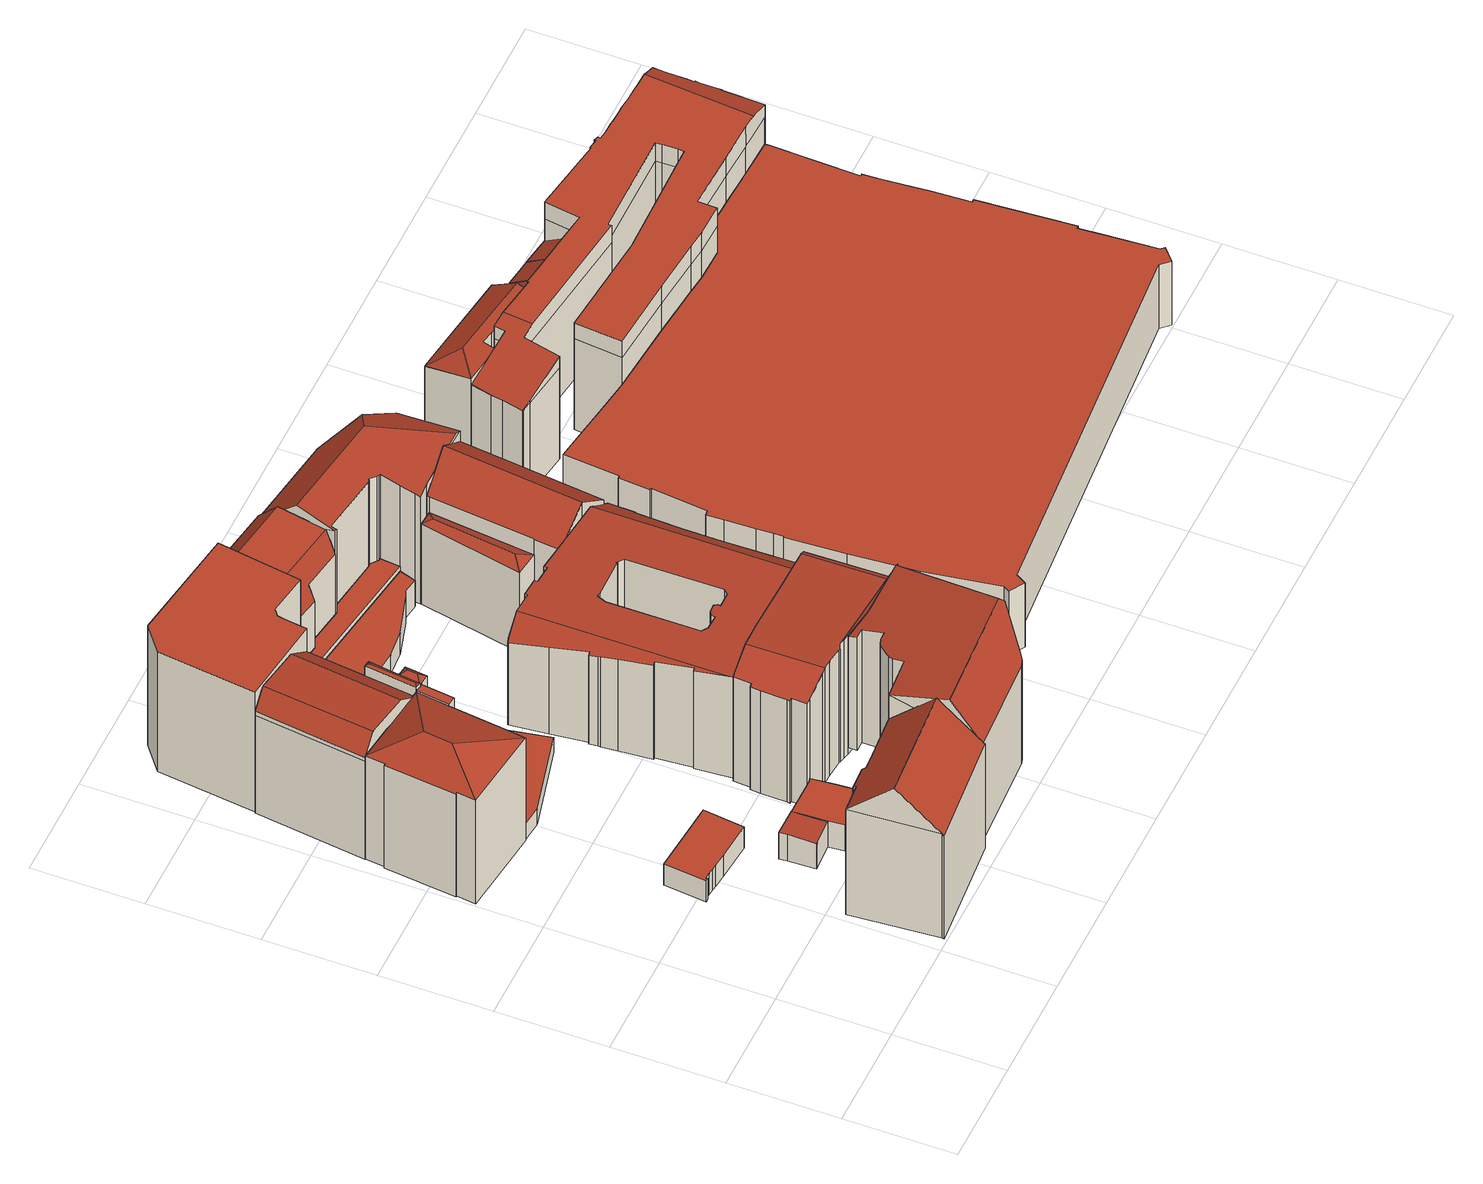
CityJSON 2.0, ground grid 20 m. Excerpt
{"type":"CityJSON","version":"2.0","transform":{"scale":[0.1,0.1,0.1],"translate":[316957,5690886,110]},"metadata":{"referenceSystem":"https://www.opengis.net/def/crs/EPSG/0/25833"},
"CityObjects":{
"building1":{"type":"Building","attributes":{"Dachtyp_tdc":"tdcPolyFlatRoof","Gemeindeschluessel":14713000,"Dachneigung":0,"QualitaetDacherkennung":42,"Geometrietyp2DReferenz":"3000","function":"31001_9998","roofType":"1000","measuredHeight":4.87},"geometry":[{"type":"MultiSurface","lod":"2","boundaries":[[[0,1,2,3]],[[1,4,5,2]],[[4,6,7,5]],[[6,8,9,7]],[[8,10,11,9]],[[10,12,13,11]],[[12,14,15,13]],[[14,16,17,15]],[[16,18,19,17]],[[18,0,3,19]],[[18,16,14,12,10,8,6,4,1,0]],[[3,2,5,7,9,11,13,15,17,19]]],"semantics":{"surfaces":[{"type":"WallSurface"},{"type":"RoofSurface"},{"type":"GroundSurface"}],"values":[0,0,0,0,0,0,0,0,0,0,1,2]}}]},
"building2":{"type":"Building","attributes":{"Gemeindeschluessel":14713000,"Geometrietyp2DReferenz":"3000","function":"31001_9998","roofType":"9999"},"children":["building2-1","building2-2"]},
"building2-1":{"type":"BuildingPart","attributes":{"Dachtyp_tdc":"tdcPolyFlatRoof","Dachneigung":0,"QualitaetDacherkennung":44,"Geometrietyp2DReferenz":"3000","roofType":"1000","measuredHeight":23.75},"parents":["building2"],"geometry":[{"type":"MultiSurface","lod":"2","boundaries":[[[20,21,22,23]],[[21,24,25,22]],[[24,26,27,28,25]],[[29,20,23,30,31]],[[29,26,24,21,20]],[[23,22,25,28,30]],[[31,27,26,29]],[[31,30,28,27]]],"semantics":{"surfaces":[{"type":"WallSurface"},{"type":"RoofSurface"},{"type":"GroundSurface"},{"type":"ClosureSurface"}],"values":[0,0,0,0,1,2,0,3]}}]},
"building2-2":{"type":"BuildingPart","attributes":{"Dachtyp_tdc":"tdcHipRoof","Dachneigung":23.37,"QualitaetDacherkennung":12,"Geometrietyp2DReferenz":"3000","roofType":"3200","measuredHeight":28.1},"parents":["building2"],"geometry":[{"type":"MultiSurface","lod":"2","boundaries":[[[32,33,34,35]],[[33,36,37,34]],[[36,38,39,37]],[[38,40,41,39]],[[40,42,43,41]],[[42,44,45,43]],[[44,46,47,45]],[[46,31,30,47]],[[27,48,49,28]],[[48,32,35,49]],[[31,46,50]],[[36,33,51]],[[46,44,42,40,38,36,51,50]],[[33,32,48,27,31,50,51]],[[35,34,37,39,41,43,45,47,30,28,49]],[[28,30,31,27]]],"semantics":{"surfaces":[{"type":"WallSurface"},{"type":"RoofSurface"},{"type":"GroundSurface"},{"type":"ClosureSurface"}],"values":[0,0,0,0,0,0,0,0,0,0,1,1,1,1,2,3]}}]},
"building3":{"type":"Building","attributes":{"Dachtyp_tdc":"tdcFreeFormRoof","Gemeindeschluessel":14713000,"Dachneigung":43.79,"QualitaetDacherkennung":67,"Geometrietyp2DReferenz":"3000","function":"31001_9998","roofType":"5000","measuredHeight":31.56},"geometry":[{"type":"MultiSurface","lod":"2","boundaries":[[[52,53,54,55]],[[53,56,57,54]],[[56,58,59,57]],[[58,60,61,59]],[[60,62,63,61]],[[62,64,65,63]],[[64,66,67,65]],[[66,68,69,67]],[[68,70,71,69]],[[70,72,73,71]],[[72,74,75,73]],[[74,52,55,75]],[[76,60,58,56,53,52,74,72,70,77]],[[66,64,62,76,77,68]],[[70,68,77]],[[62,60,76]],[[55,54,57,59,61,63,65,67,69,71,73,75]]],"semantics":{"surfaces":[{"type":"WallSurface"},{"type":"RoofSurface"},{"type":"GroundSurface"}],"values":[0,0,0,0,0,0,0,0,0,0,0,0,1,1,0,0,2]}}]},
"building4":{"type":"Building","attributes":{"Gemeindeschluessel":14713000,"Geometrietyp2DReferenz":"3000","function":"31001_9998","roofType":"9999"},"children":["building4-1","building4-2"]},
"building4-1":{"type":"BuildingPart","attributes":{"Dachtyp_tdc":"tdcPolyFlatRoof","Dachneigung":0,"QualitaetDacherkennung":84,"Geometrietyp2DReferenz":"3000","roofType":"1000","measuredHeight":5.99},"parents":["building4"],"geometry":[{"type":"MultiSurface","lod":"2","boundaries":[[[78,79,80,59]],[[79,81,82,80]],[[81,83,84,82]],[[83,85,86,87,84]],[[88,89,90,91]],[[89,92,93,90]],[[92,94,95,93]],[[94,96,97,95]],[[96,98,61,97]],[[98,78,59,61]],[[98,96,94,92,89,88,99,85,83,81,79,78]],[[59,80,82,84,87,91,90,93,95,97,61]],[[99,86,85]],[[91,87,86,99,88]]],"semantics":{"surfaces":[{"type":"WallSurface"},{"type":"RoofSurface"},{"type":"GroundSurface"},{"type":"ClosureSurface"}],"values":[0,0,0,0,0,0,0,0,0,0,1,2,0,3]}}]},
"building4-2":{"type":"BuildingPart","attributes":{"Dachtyp_tdc":"tdcPolyFlatRoof","Dachneigung":2.85,"QualitaetDacherkennung":87,"Geometrietyp2DReferenz":"3000","roofType":"2100","measuredHeight":6.12},"parents":["building4"],"geometry":[{"type":"MultiSurface","lod":"2","boundaries":[[[100,101,102,103]],[[101,104,105,102]],[[104,106,107,105]],[[106,108,88,91,107]],[[106,104,101,100,86,99,108]],[[91,87,103,102,105,107]],[[86,100,103,87]],[[99,88,108]],[[86,87,91,88,99]]],"semantics":{"surfaces":[{"type":"WallSurface"},{"type":"RoofSurface"},{"type":"GroundSurface"},{"type":"ClosureSurface"}],"values":[0,0,0,0,1,2,0,0,3]}}]},
"building5":{"type":"Building","attributes":{"Gemeindeschluessel":14713000,"Geometrietyp2DReferenz":"3000","function":"31001_9998","roofType":"9999"},"children":["building5-1","building5-2","building5-3"]},
"building5-1":{"type":"BuildingPart","attributes":{"Dachtyp_tdc":"tdcFreeFormRoof","Dachneigung":30.06,"QualitaetDacherkennung":25,"Geometrietyp2DReferenz":"3000","roofType":"5000","measuredHeight":24.93},"parents":["building5"],"geometry":[{"type":"MultiSurface","lod":"2","boundaries":[[[109,110,111,112,113]],[[110,114,115,116,111]],[[117,118,119,120,121,122]],[[123,110,109]],[[109,118,124,123]],[[118,117,124]],[[117,114,110,123,124]],[[112,111,116,121,120]],[[122,115,114,117]],[[122,121,116,115]],[[113,119,118,109]],[[113,112,120,119]]],"semantics":{"surfaces":[{"type":"WallSurface"},{"type":"RoofSurface"},{"type":"GroundSurface"},{"type":"ClosureSurface"}],"values":[0,0,0,1,1,1,1,2,0,3,0,3]}}]},
"building5-2":{"type":"BuildingPart","attributes":{"Dachtyp_tdc":"tdcCutGableRoof","Dachneigung":4.53,"QualitaetDacherkennung":47,"Geometrietyp2DReferenz":"3000","roofType":"9999","measuredHeight":27.04},"parents":["building5"],"geometry":[{"type":"MultiSurface","lod":"2","boundaries":[[[125,126,127,128]],[[126,113,112,127]],[[119,129,130,120]],[[129,125,128,130]],[[131,132,133,134]],[[135,136,137,138,119]],[[139,133,132,138,137]],[[126,136,135,113]],[[125,134,133,139,137,136,126]],[[113,135,119]],[[129,131,134,125]],[[119,138,132,131,129]],[[128,127,112,120,130]],[[120,112,113,119]]],"semantics":{"surfaces":[{"type":"WallSurface"},{"type":"RoofSurface"},{"type":"GroundSurface"},{"type":"ClosureSurface"}],"values":[0,0,0,0,1,1,1,0,0,0,0,0,2,3]}}]},
"building5-3":{"type":"BuildingPart","attributes":{"Dachtyp_tdc":"tdcFreeFormRoof","Dachneigung":40.55,"QualitaetDacherkennung":14,"Geometrietyp2DReferenz":"3000","roofType":"5000","measuredHeight":25.08},"parents":["building5"],"geometry":[{"type":"MultiSurface","lod":"2","boundaries":[[[140,141,142,143]],[[141,144,145,142]],[[144,122,121,145]],[[115,140,143,116]],[[122,144,141,146]],[[147,146,141,140]],[[147,140,115]],[[115,122,146,147]],[[143,142,145,121,116]],[[116,121,122,115]]],"semantics":{"surfaces":[{"type":"WallSurface"},{"type":"RoofSurface"},{"type":"GroundSurface"},{"type":"ClosureSurface"}],"values":[0,0,0,0,1,1,1,1,2,3]}}]},
"building6":{"type":"Building","attributes":{"Dachtyp_tdc":"tdcPolyFlatRoof","Gemeindeschluessel":14713000,"Dachneigung":0,"QualitaetDacherkennung":56,"Geometrietyp2DReferenz":"3000","function":"31001_9998","roofType":"1000","measuredHeight":3.53},"geometry":[{"type":"MultiSurface","lod":"2","boundaries":[[[148,149,150,151]],[[149,152,153,150]],[[152,154,155,153]],[[154,156,157,155]],[[156,148,151,157]],[[156,154,152,149,148]],[[151,150,153,155,157]]],"semantics":{"surfaces":[{"type":"WallSurface"},{"type":"RoofSurface"},{"type":"GroundSurface"}],"values":[0,0,0,0,0,1,2]}}]},
"building7":{"type":"Building","attributes":{"Dachtyp_tdc":"tdcPolyFlatRoof","Gemeindeschluessel":14713000,"Dachneigung":0,"QualitaetDacherkennung":34,"Geometrietyp2DReferenz":"3000","function":"31001_9998","roofType":"1000","measuredHeight":27.38},"geometry":[{"type":"MultiSurface","lod":"2","boundaries":[[[158,159,160,161]],[[159,162,163,160]],[[162,164,165,163]],[[164,166,167,165]],[[166,168,169,167]],[[168,170,171,169]],[[170,172,173,171]],[[172,174,175,173]],[[174,176,177,175]],[[176,178,179,177]],[[178,158,161,179]],[[178,176,174,172,170,168,166,164,162,159,158]],[[161,160,163,165,167,169,171,173,175,177,179]]],"semantics":{"surfaces":[{"type":"WallSurface"},{"type":"RoofSurface"},{"type":"GroundSurface"}],"values":[0,0,0,0,0,0,0,0,0,0,0,1,2]}}]},
"building8":{"type":"Building","attributes":{"Dachtyp_tdc":"tdcFreeFormRoof","Gemeindeschluessel":14713000,"Dachneigung":12.85,"QualitaetDacherkennung":18,"Geometrietyp2DReferenz":"3000","function":"31001_9998","roofType":"5000","measuredHeight":30.26},"geometry":[{"type":"MultiSurface","lod":"2","boundaries":[[[180,181,182,183]],[[181,184,185,182]],[[184,186,187,185]],[[186,188,189,187]],[[188,190,191,189]],[[190,192,193,191]],[[192,194,195,193]],[[194,196,197,195]],[[196,198,199,197]],[[198,200,201,199]],[[200,202,203,201]],[[202,204,205,203]],[[204,206,207,205]],[[206,208,209,207]],[[208,210,211,209]],[[210,212,213,211]],[[212,214,215,213]],[[214,216,217,215]],[[216,218,219,217]],[[218,180,183,219]],[[196,194,192,190,220,221,222]],[[221,220,188,186,184,181,180,218,216,214,212,210,208,206,223]],[[198,222,221,223,204,202,200]],[[190,188,220]],[[206,204,223]],[[198,196,222]],[[183,182,185,187,189,191,193,195,197,199,201,203,205,207,209,211,213,215,217,219]]],"semantics":{"surfaces":[{"type":"WallSurface"},{"type":"RoofSurface"},{"type":"GroundSurface"}],"values":[0,0,0,0,0,0,0,0,0,0,0,0,0,0,0,0,0,0,0,0,1,1,1,0,0,0,2]}}]},
"building9":{"type":"Building","attributes":{"Gemeindeschluessel":14713000,"Geometrietyp2DReferenz":"3000","function":"31001_9998","roofType":"9999"},"children":["building9-1","building9-2"]},
"building9-1":{"type":"BuildingPart","attributes":{"Dachtyp_tdc":"tdcCutGableRoof","Dachneigung":4.26,"QualitaetDacherkennung":26,"Geometrietyp2DReferenz":"3000","roofType":"9999","measuredHeight":26.24},"parents":["building9"],"geometry":[{"type":"MultiSurface","lod":"2","boundaries":[[[224,225,226,227]],[[225,228,229,226]],[[228,230,231,229]],[[230,232,233,231]],[[232,234,235,233]],[[234,236,237,235]],[[236,238,239,237]],[[238,240,241,239]],[[240,242,243,241]],[[242,244,245,243]],[[244,246,247,245]],[[246,248,249,247]],[[248,250,251,249]],[[244,242,240,238,236,234,232,230,228,225,224,252,253]],[[254,255,256,250]],[[253,257,258,259,254,250,248,246,244]],[[251,260,261,262,263,264,265,266,267,227,226,229,231,233,235,237,239,241,243,245,247,249]],[[250,256,260,251]],[[256,255,261,260]],[[259,258,264,263]],[[258,257,265,264]],[[257,253,266,265]],[[253,252,267,266]],[[252,224,227,267]],[[262,261,255,254]],[[262,254,259,263]]],"semantics":{"surfaces":[{"type":"WallSurface"},{"type":"RoofSurface"},{"type":"GroundSurface"},{"type":"ClosureSurface"}],"values":[0,0,0,0,0,0,0,0,0,0,0,0,0,1,1,1,2,0,0,0,0,0,0,0,3,3]}}]},
"building9-2":{"type":"BuildingPart","attributes":{"Dachtyp_tdc":"tdcPolyFlatRoof","Dachneigung":21.16,"QualitaetDacherkennung":28,"Geometrietyp2DReferenz":"3000","roofType":"2100","measuredHeight":27.37},"parents":["building9"],"geometry":[{"type":"MultiSurface","lod":"2","boundaries":[[[268,269,270,271]],[[269,272,273,270]],[[272,274,259,263,273]],[[275,268,271,261,255]],[[275,274,272,269,268]],[[271,270,273,263,262,261]],[[255,254,259,274,275]],[[255,261,262,254]],[[262,263,259,254]]],"semantics":{"surfaces":[{"type":"WallSurface"},{"type":"RoofSurface"},{"type":"GroundSurface"},{"type":"ClosureSurface"}],"values":[0,0,0,0,1,2,0,3,3]}}]},
"building10":{"type":"Building","attributes":{"Dachtyp_tdc":"tdcPolyFlatRoof","Gemeindeschluessel":14713000,"Dachneigung":19.51,"QualitaetDacherkennung":74,"Geometrietyp2DReferenz":"3000","function":"31001_9998","roofType":"2100","measuredHeight":6.97},"geometry":[{"type":"MultiSurface","lod":"2","boundaries":[[[276,277,278,279]],[[277,280,281,278]],[[280,282,283,281]],[[282,284,285,283]],[[284,286,287,285]],[[286,288,289,287]],[[288,290,291,289]],[[290,292,177,291]],[[292,293,175,177]],[[293,294,295,175]],[[294,296,297,295]],[[296,298,299,297]],[[298,276,279,299]],[[298,296,294,293,292,290,288,286,284,282,280,277,276]],[[279,278,281,283,285,287,289,291,177,175,295,297,299]]],"semantics":{"surfaces":[{"type":"WallSurface"},{"type":"RoofSurface"},{"type":"GroundSurface"}],"values":[0,0,0,0,0,0,0,0,0,0,0,0,0,1,2]}}]},
"building11":{"type":"Building","attributes":{"Dachtyp_tdc":"tdcPolyFlatRoof","Gemeindeschluessel":14713000,"Dachneigung":0,"QualitaetDacherkennung":24,"Geometrietyp2DReferenz":"3000","function":"31001_9998","roofType":"1000","measuredHeight":7.84},"geometry":[{"type":"MultiSurface","lod":"2","boundaries":[[[300,301,302,303]],[[301,304,305,302]],[[304,306,307,305]],[[306,308,309,307]],[[308,310,311,309]],[[310,312,313,311]],[[312,314,315,313]],[[314,316,317,315]],[[316,318,319,317]],[[318,320,321,319]],[[320,322,323,321]],[[322,324,325,323]],[[324,326,327,325]],[[326,328,329,327]],[[328,330,331,329]],[[330,300,303,331]],[[330,328,326,324,322,320,318,316,314,312,310,308,306,304,301,300]],[[303,302,305,307,309,311,313,315,317,319,321,323,325,327,329,331]]],"semantics":{"surfaces":[{"type":"WallSurface"},{"type":"RoofSurface"},{"type":"GroundSurface"}],"values":[0,0,0,0,0,0,0,0,0,0,0,0,0,0,0,0,1,2]}}]},
"building12":{"type":"Building","attributes":{"Dachtyp_tdc":"tdcFreeFormRoof","Gemeindeschluessel":14713000,"Dachneigung":3.48,"QualitaetDacherkennung":13,"Geometrietyp2DReferenz":"3000","function":"31001_9998","roofType":"5000","measuredHeight":24.58},"geometry":[{"type":"MultiSurface","lod":"2","boundaries":[[[332,333,334,335]],[[333,336,337,334]],[[336,338,339,337]],[[338,340,341,339]],[[340,342,343,341]],[[342,344,345,343]],[[344,346,347,345]],[[346,348,349,347]],[[348,350,351,349]],[[350,352,353,351]],[[352,354,355,353]],[[354,356,357,355]],[[356,358,359,357]],[[358,360,361,359]],[[360,362,363,361]],[[362,364,365,363]],[[364,366,367,365]],[[366,368,369,367]],[[368,370,371,369]],[[370,372,373,371]],[[372,374,375,373]],[[374,376,377,375]],[[376,378,379,377]],[[378,380,381,379]],[[380,382,383,381]],[[382,384,385,383]],[[384,386,387,385]],[[386,388,389,387]],[[388,390,391,389]],[[390,392,393,391]],[[392,394,395,393]],[[396,397,398,399]],[[397,400,401,398]],[[400,402,403,401]],[[402,404,405,403]],[[404,406,407,405]],[[406,408,409,407]],[[408,410,411,409]],[[410,412,413,411]],[[412,414,415,413]],[[414,416,417,415]],[[416,418,419,417]],[[418,420,421,419]],[[420,422,423,421]],[[422,424,425,423]],[[424,426,427,425]],[[426,428,429,427]],[[428,396,399,429]],[[394,332,335,395]],[[352,350,348,346,344,342,340,338,336,333,430,431,358,356,354]],[[390,388,386,384,382,380,378,376,374,432,433]],[[394,392,433,432,372,370,368,366,364,362,360,431,430,332],[396,428,426,424,422,420,418,416,414,412,410,408,406,404,402,400,397]],[[333,332,430]],[[360,358,431]],[[374,372,432]],[[392,390,433]],[[335,334,337,339,341,343,345,347,349,351,353,355,357,359,361,363,365,367,369,371,373,375,377,379,381,383,385,387,389,391,393,395],[399,398,401,403,405,407,409,411,413,415,417,419,421,423,425,427,429]]],"semantics":{"surfaces":[{"type":"WallSurface"},{"type":"RoofSurface"},{"type":"GroundSurface"}],"values":[0,0,0,0,0,0,0,0,0,0,0,0,0,0,0,0,0,0,0,0,0,0,0,0,0,0,0,0,0,0,0,0,0,0,0,0,0,0,0,0,0,0,0,0,0,0,0,0,0,1,1,1,0,0,0,0,2]}}]},
"building13":{"type":"Building","attributes":{"Dachtyp_tdc":"tdcCutGableRoof","Gemeindeschluessel":14713000,"Dachneigung":2.83,"QualitaetDacherkennung":59,"Geometrietyp2DReferenz":"3000","function":"31001_9998","roofType":"9999","measuredHeight":26.38},"geometry":[{"type":"MultiSurface","lod":"2","boundaries":[[[434,435,436,437]],[[435,438,439,436]],[[438,440,441,439]],[[440,442,443,441]],[[442,444,445,443]],[[444,446,447,445]],[[446,448,449,447]],[[448,450,451,449]],[[450,452,453,451]],[[452,434,437,453]],[[438,435,434,452]],[[450,448,446,444,442,440]],[[452,450,440,438]],[[437,436,439,441,443,445,447,449,451,453]]],"semantics":{"surfaces":[{"type":"WallSurface"},{"type":"RoofSurface"},{"type":"GroundSurface"}],"values":[0,0,0,0,0,0,0,0,0,0,1,1,1,2]}}]},
"building14":{"type":"Building","attributes":{"Gemeindeschluessel":14713000,"Geometrietyp2DReferenz":"3000","function":"31001_9998","roofType":"9999"},"children":["building14-1","building14-2","building14-3"]},
"building14-1":{"type":"BuildingPart","attributes":{"Dachtyp_tdc":"tdcFreeFormRoof","Dachneigung":55.12,"QualitaetDacherkennung":25,"Geometrietyp2DReferenz":"3000","roofType":"5000","measuredHeight":19.4},"parents":["building14"],"geometry":[{"type":"MultiSurface","lod":"2","boundaries":[[[454,455,456,457]],[[455,458,459,456]],[[458,460,461,459]],[[462,454,457,463]],[[464,458,455,454,465]],[[465,454,462]],[[462,460,464,465]],[[458,464,460]],[[457,456,459,461,463]],[[463,461,460,462]]],"semantics":{"surfaces":[{"type":"WallSurface"},{"type":"RoofSurface"},{"type":"GroundSurface"},{"type":"ClosureSurface"}],"values":[0,0,0,0,1,1,1,0,2,3]}}]},
"building14-2":{"type":"BuildingPart","attributes":{"Dachtyp_tdc":"tdcFreeFormRoof","Dachneigung":26.7,"QualitaetDacherkennung":7,"Geometrietyp2DReferenz":"3000","roofType":"5000","measuredHeight":19.34},"parents":["building14"],"geometry":[{"type":"MultiSurface","lod":"2","boundaries":[[[466,467,468,469]],[[467,470,471,468]],[[470,472,473,471]],[[474,472,470]],[[475,474,470,467]],[[475,467,466]],[[474,475,466,472]],[[468,471,473,469]],[[469,473,472,466]]],"semantics":{"surfaces":[{"type":"WallSurface"},{"type":"RoofSurface"},{"type":"GroundSurface"},{"type":"ClosureSurface"}],"values":[0,0,0,1,1,1,1,2,3]}}]},
"building14-3":{"type":"BuildingPart","attributes":{"Dachtyp_tdc":"tdcGableRoof","Dachneigung":38.75,"QualitaetDacherkennung":71,"Geometrietyp2DReferenz":"3000","roofType":"3100","measuredHeight":26.86},"parents":["building14"],"geometry":[{"type":"MultiSurface","lod":"2","boundaries":[[[476,473,472]],[[476,477,478,473]],[[477,479,480,478]],[[479,481,482,480]],[[481,483,462,463,482]],[[479,477,476,484,485,486,487,488]],[[488,489,483,481,479]],[[461,490,491,492,469,473,478,480,482,463]],[[489,488,490,461,460]],[[488,487,491,490]],[[487,486,492,491]],[[486,485,466,469,492]],[[476,472,466,484]],[[472,473,469,466]],[[460,462,483,489]],[[460,461,463,462]],[[466,485,484]]],"semantics":{"surfaces":[{"type":"WallSurface"},{"type":"RoofSurface"},{"type":"GroundSurface"},{"type":"ClosureSurface"}],"values":[0,0,0,0,0,1,1,2,0,0,0,0,0,3,0,3,0]}}]},
"building15":{"type":"Building","attributes":{"Dachtyp_tdc":"tdcFreeFormRoof","Gemeindeschluessel":14713000,"Dachneigung":14.38,"QualitaetDacherkennung":19,"Geometrietyp2DReferenz":"3000","function":"31001_9998","roofType":"5000","measuredHeight":28.06},"geometry":[{"type":"MultiSurface","lod":"2","boundaries":[[[493,494,495,496]],[[494,497,498,495]],[[497,499,500,498]],[[499,501,502,500]],[[501,503,504,502]],[[503,505,506,504]],[[505,507,508,506]],[[507,509,510,508]],[[509,511,512,510]],[[511,513,514,512]],[[513,515,516,514]],[[515,517,518,516]],[[517,519,520,518]],[[519,521,522,520]],[[521,523,524,522]],[[523,525,526,524]],[[525,493,496,526]],[[527,517,515,528,529]],[[529,528,513,511,530]],[[519,527,529,530,509,507,505,503,501,499,497,494,493,525,523,521]],[[519,517,527]],[[511,509,530]],[[515,513,528]],[[496,495,498,500,502,504,506,508,510,512,514,516,518,520,522,524,526]]],"semantics":{"surfaces":[{"type":"WallSurface"},{"type":"RoofSurface"},{"type":"GroundSurface"}],"values":[0,0,0,0,0,0,0,0,0,0,0,0,0,0,0,0,0,1,1,1,0,0,0,2]}}]},
"building16":{"type":"Building","attributes":{"Dachtyp_tdc":"tdcFreeFormRoof","Gemeindeschluessel":14713000,"Dachneigung":33.64,"QualitaetDacherkennung":32,"Geometrietyp2DReferenz":"3000","function":"31001_9998","roofType":"5000","measuredHeight":22.61},"geometry":[{"type":"MultiSurface","lod":"2","boundaries":[[[531,532,533,534]],[[532,535,536,533]],[[535,537,538,536]],[[537,539,540,538]],[[539,541,542,540]],[[541,543,544,542]],[[543,545,546,544]],[[545,547,548,546]],[[547,549,550,548]],[[549,551,552,550]],[[551,531,534,552]],[[553,554,547]],[[537,535,532,555,553,547,545,543,541,539]],[[553,555,531,551,549,554]],[[549,547,554]],[[532,531,555]],[[534,533,536,538,540,542,544,546,548,550,552]]],"semantics":{"surfaces":[{"type":"WallSurface"},{"type":"RoofSurface"},{"type":"GroundSurface"}],"values":[0,0,0,0,0,0,0,0,0,0,0,1,1,1,0,0,2]}}]},
"building17":{"type":"Building","attributes":{"Dachtyp_tdc":"tdcPolyFlatRoof","Gemeindeschluessel":14713000,"Dachneigung":0,"QualitaetDacherkennung":25,"Geometrietyp2DReferenz":"3000","function":"31001_2000","roofType":"1000","measuredHeight":14.54},"geometry":[{"type":"MultiSurface","lod":"2","boundaries":[[[556,557,558,559]],[[557,560,561,558]],[[560,562,563,561]],[[562,564,565,563]],[[564,566,567,565]],[[566,568,569,567]],[[568,570,571,569]],[[570,572,573,571]],[[572,574,575,573]],[[574,576,577,575]],[[576,578,579,577]],[[578,580,581,579]],[[580,582,583,581]],[[582,584,585,583]],[[584,586,587,585]],[[586,588,589,587]],[[588,590,591,589]],[[590,592,593,591]],[[592,594,595,593]],[[594,596,597,595]],[[596,598,599,597]],[[598,600,601,599]],[[600,602,603,601]],[[602,604,605,603]],[[604,606,607,605]],[[606,608,609,607]],[[608,610,611,609]],[[610,612,613,611]],[[612,614,615,613]],[[614,616,617,615]],[[616,618,619,617]],[[618,620,621,619]],[[620,622,623,621]],[[622,624,625,623]],[[624,626,627,625]],[[626,628,629,627]],[[628,630,631,629]],[[630,632,633,631]],[[632,634,635,633]],[[634,636,637,635]],[[636,638,639,637]],[[638,640,641,639]],[[640,642,643,641]],[[642,556,559,643]],[[642,640,638,636,634,632,630,628,626,624,622,620,618,616,614,612,610,608,606,604,602,600,598,596,594,592,590,588,586,584,582,580,578,576,574,572,570,568,566,564,562,560,557,556]],[[559,558,561,563,565,567,569,571,573,575,577,579,581,583,585,587,589,591,593,595,597,599,601,603,605,607,609,611,613,615,617,619,621,623,625,627,629,631,633,635,637,639,641,643]]],"semantics":{"surfaces":[{"type":"WallSurface"},{"type":"RoofSurface"},{"type":"GroundSurface"}],"values":[0,0,0,0,0,0,0,0,0,0,0,0,0,0,0,0,0,0,0,0,0,0,0,0,0,0,0,0,0,0,0,0,0,0,0,0,0,0,0,0,0,0,0,0,1,2]}}]},
"building18":{"type":"Building","attributes":{"Dachtyp_tdc":"tdcPolyFlatRoof","Gemeindeschluessel":14713000,"Dachneigung":36.36,"QualitaetDacherkennung":54,"Geometrietyp2DReferenz":"3000","function":"31001_9998","roofType":"2100","measuredHeight":19.88},"geometry":[{"type":"MultiSurface","lod":"2","boundaries":[[[644,645,646,647]],[[645,648,649,646]],[[648,650,651,649]],[[650,644,647,651]],[[650,648,645,644]],[[647,646,649,651]]],"semantics":{"surfaces":[{"type":"WallSurface"},{"type":"RoofSurface"},{"type":"GroundSurface"}],"values":[0,0,0,0,1,2]}}]},
"building19":{"type":"Building","attributes":{"Dachtyp_tdc":"tdcPolyFlatRoof","Gemeindeschluessel":14713000,"Dachneigung":36.26,"QualitaetDacherkennung":60,"Geometrietyp2DReferenz":"3000","function":"31001_9998","roofType":"2100","measuredHeight":20.08},"geometry":[{"type":"MultiSurface","lod":"2","boundaries":[[[652,653,654,655]],[[653,656,657,654]],[[656,658,659,657]],[[658,652,655,659]],[[658,656,653,652]],[[655,654,657,659]]],"semantics":{"surfaces":[{"type":"WallSurface"},{"type":"RoofSurface"},{"type":"GroundSurface"}],"values":[0,0,0,0,1,2]}}]},
"building20":{"type":"Building","attributes":{"Dachtyp_tdc":"tdcFreeFormRoof","Gemeindeschluessel":14713000,"Dachneigung":0.826,"QualitaetDacherkennung":12,"Geometrietyp2DReferenz":"3000","function":"31001_9998","roofType":"5000","measuredHeight":25.22},"geometry":[{"type":"MultiSurface","lod":"2","boundaries":[[[660,661,662,663]],[[661,664,665,662]],[[664,666,667,665]],[[666,668,669,667]],[[668,670,671,669]],[[670,672,673,671]],[[672,674,675,673]],[[674,676,677,675]],[[676,678,679,677]],[[678,680,681,679]],[[680,682,683,681]],[[682,684,685,683]],[[684,686,687,685]],[[686,688,689,687]],[[688,690,691,689]],[[690,692,693,691]],[[692,694,695,693]],[[696,697,698,699,700,701,702,668,703,704,705,706,707,708,709]],[[710,711,712,713,714,715,716,717,718,719,720,721,722,723,724,725,726,727]],[[728,729,730,731,732,733,734,735,736,737,738,739,740,741,742,717,716,743,744,745,746,747,748,749,750,751,752,753,754,755,756,757,758,759,760,761,762,763,764,696,709,765]],[[766,728,765,767]],[[767,765,709,708,768]],[[680,697,696,764,682]],[[682,764,763,684]],[[684,763,762,686]],[[686,762,761,688]],[[688,761,760,690]],[[690,760,759,692]],[[692,759,758,694]],[[694,758,757,769]],[[769,757,756,770]],[[770,756,755,771]],[[771,755,754,772]],[[772,754,753,773]],[[773,753,752,774]],[[774,752,751,775]],[[775,751,750,776]],[[776,750,749,777]],[[777,749,748,778]],[[778,748,747,779]],[[779,747,746,780]],[[780,746,745,781]],[[781,745,744,782]],[[782,744,743,783]],[[783,743,716,715,784]],[[785,742,741,786]],[[787,718,717,742,785]],[[786,741,740,788]],[[788,740,739,789]],[[789,739,738,790]],[[790,738,737,791]],[[791,737,736,792]],[[792,736,735,793]],[[793,735,734,794]],[[794,734,733,795]],[[795,733,732,796]],[[796,732,731,797]],[[797,731,730,798]],[[798,730,729,799]],[[799,729,728,766]],[[800,727,726,801]],[[802,710,727,800]],[[801,726,725,803]],[[803,725,724,804]],[[804,724,723,805]],[[805,723,722,806]],[[806,722,721,807]],[[807,721,720,808]],[[808,720,719,809]],[[809,719,718,787]],[[784,715,714,810]],[[810,714,713,811]],[[811,713,712,812]],[[812,712,711,813]],[[813,711,710,802]],[[768,708,707,814]],[[814,707,706,660]],[[660,706,705,661]],[[661,705,704,664]],[[664,704,703,666]],[[666,703,668]],[[668,702,670]],[[670,702,701,672]],[[672,701,700,674]],[[674,700,699,676]],[[676,699,698,678]],[[678,698,697,680]],[[695,815,816,817,818,819,820,821,822,823,824,825,826,827,828,829,830,831,832,833,834,835,836,837,838,839,840,841,842,843,844,607,605,603,601,599,597,595,593,591,845,846,847,848,849,850,851,852,853,854,663,662,665,667,669,671,673,675,677,679,681,683,685,687,689,691,693]],[[694,769,815,695]],[[769,770,816,815]],[[770,771,817,816]],[[771,772,818,817]],[[772,773,819,818]],[[773,774,820,819]],[[774,775,821,820]],[[775,776,822,821]],[[776,777,823,822]],[[777,778,824,823]],[[778,779,825,824]],[[779,780,826,825]],[[780,781,827,826]],[[781,782,828,827]],[[782,783,829,828]],[[783,784,830,829]],[[784,810,831,830]],[[810,811,832,831]],[[811,812,833,832]],[[812,813,834,833]],[[813,802,835,834]],[[802,800,836,835]],[[800,801,837,836]],[[801,803,838,837]],[[803,804,839,838]],[[804,805,840,839]],[[805,806,841,840]],[[806,807,842,841]],[[807,808,843,842]],[[808,809,844,843]],[[809,787,607,844]],[[787,785,605,607]],[[785,786,603,605]],[[786,788,601,603]],[[788,789,599,601]],[[789,790,597,599]],[[790,791,595,597]],[[791,792,593,595]],[[792,793,591,593]],[[793,794,845,591]],[[794,795,846,845]],[[795,796,847,846]],[[796,797,848,847]],[[797,798,849,848]],[[798,799,850,849]],[[799,766,851,850]],[[766,767,852,851]],[[767,768,853,852]],[[768,814,854,853]],[[814,660,663,854]]],"semantics":{"surfaces":[{"type":"WallSurface"},{"type":"RoofSurface"},{"type":"GroundSurface"}],"values":[0,0,0,0,0,0,0,0,0,0,0,0,0,0,0,0,0,1,1,1,0,0,0,0,0,0,0,0,0,0,0,0,0,0,0,0,0,0,0,0,0,0,0,0,0,0,0,0,0,0,0,0,0,0,0,0,0,0,0,0,0,0,0,0,0,0,0,0,0,0,0,0,0,0,0,0,0,0,0,0,0,0,0,0,0,0,0,2,0,0,0,0,0,0,0,0,0,0,0,0,0,0,0,0,0,0,0,0,0,0,0,0,0,0,0,0,0,0,0,0,0,0,0,0,0,0,0,0,0,0,0,0,0,0,0,0,0,0]}}]},
"building21":{"type":"Building","attributes":{"Dachtyp_tdc":"tdcPolyFlatRoof","Gemeindeschluessel":14713000,"Dachneigung":35.53,"QualitaetDacherkennung":53,"Geometrietyp2DReferenz":"3000","function":"31001_9998","roofType":"2100","measuredHeight":20.02},"geometry":[{"type":"MultiSurface","lod":"2","boundaries":[[[855,856,655,654]],[[856,857,858,655]],[[857,859,860,858]],[[859,855,654,860]],[[859,857,856,855]],[[654,655,858,860]]],"semantics":{"surfaces":[{"type":"WallSurface"},{"type":"RoofSurface"},{"type":"GroundSurface"}],"values":[0,0,0,0,1,2]}}]}
},
"vertices":[
[290,448,59],[281,374,59],[281,374,11],[290,448,11],[211,379,59],[211,379,11],[185,382,59],[185,382,11],[176,383,59],[176,383,11],[165,384,59],[165,384,11],[154,385,59],[154,385,11],[154,382,59],[154,382,11],[148,382,59],[148,382,11],[156,459,59],[156,459,11],
[205,897,244],[200,855,244],[200,855,6],[205,897,6],[198,838,244],[198,838,6],[181,839,244],[181,839,241],[181,839,6],[189,899,244],[189,899,6],[189,899,241],
[169,737,241],[164,700,241],[164,700,6],[169,737,6],[5,718,243],[5,718,6],[9,753,243],[9,753,6],[7,753,241],[7,753,6],[21,883,241],[21,883,6],[23,882,242],[23,882,6],[27,918,242],[27,918,6],[173,774,241],[173,774,6],[73,837,287],[67,785,287],
[264,179,245],[306,182,245],[306,182,10],[264,179,10],[308,175,251],[308,175,10],[337,177,251],[337,177,10],[420,184,250],[420,184,10],[431,26,251],[431,26,10],[432,23,248],[432,23,10],[223,4,245],[223,4,10],[223,8,248],[223,8,10],[211,169,250],[211,169,10],[218,169,250],[218,169,10],[264,173,250],[264,173,10],[426,104,326],[217,88,326],
[337,177,70],[335,201,70],[335,201,10],[339,201,70],[339,201,10],[338,224,70],[338,224,10],[335,253,70],[335,253,68],[335,253,10],[331,314,70],[403,314,70],[403,314,10],[331,314,10],[410,316,70],[410,316,10],[414,274,70],[414,274,10],[418,221,70],[418,221,10],[420,184,70],[333,291,70],
[287,250,68],[284,250,68],[284,250,10],[287,250,10],[282,299,71],[282,299,10],[281,314,71],[281,314,10],[331,314,71],
[200,993,251],[212,991,251],[212,991,5],[200,993,5],[200,993,229],[205,938,251],[205,938,246],[205,938,5],[200,897,251],[189,899,251],[189,899,229],[189,899,5],[200,897,5],[200,897,246],[205,986,254],[195,903,254],
[52,1118,229],[212,1098,229],[212,1098,5],[52,1118,5],[27,918,229],[27,918,5],[27,918,237],[52,915,275],[75,1115,275],[52,1118,239],[200,993,230],[212,1098,230],[164,1104,268],[140,904,268],[96,1112,274],
[228,935,246],[223,895,246],[223,895,5],[228,935,5],[205,897,246],[205,897,5],[213,907,256],[215,925,256],
[164,700,44],[173,774,44],[173,774,9],[164,700,9],[341,813,44],[341,813,9],[356,734,44],[356,734,9],[201,696,44],[201,696,9],
[212,1098,282],[52,1118,282],[52,1118,8],[212,1098,8],[73,1295,282],[73,1295,8],[120,1332,282],[120,1332,8],[330,1301,282],[330,1301,8],[307,1149,282],[307,1149,8],[231,1160,282],[231,1160,8],[220,1152,282],[220,1152,8],[218,1139,282],[218,1139,8],[214,1109,282],[214,1109,8],[213,1098,282],[213,1098,8],
[553,249,293],[553,287,284],[553,287,26],[553,249,26],[535,287,284],[535,287,26],[535,303,280],[535,303,26],[595,294,283],[595,294,26],[711,293,277],[711,293,26],[716,152,266],[716,152,26],[716,144,265],[716,144,26],[712,137,271],[712,137,26],[627,45,257],[627,45,26],[621,40,250],[621,40,26],[612,37,248],[612,37,26],[431,26,248],[431,26,26],[420,184,305],[420,184,26],[432,185,305],[432,185,26],[498,191,305],[498,191,26],[499,211,301],[499,211,26],[502,219,299],[502,219,26],[527,244,293],[527,244,26],[539,249,292],[539,249,26],[705,293,285],[662,98,329],[670,91,319],[427,82,329],
[410,316,250],[403,317,247],[403,317,11],[410,316,11],[404,345,247],[404,345,11],[399,345,245],[399,345,11],[400,350,245],[400,350,11],[401,396,246],[401,396,11],[402,415,246],[402,415,11],[407,415,249],[407,415,11],[409,447,249],[409,447,11],[416,448,253],[416,448,11],[462,449,273],[462,449,11],[514,451,269],[514,451,11],[614,451,262],[614,451,11],[695,452,256],[695,452,11],[455,313,269],[463,312,273],[696,294,256],[711,293,247],[704,452,251],[480,311,272],[511,309,269],[514,308,269],[704,452,11],[711,293,11],[696,294,11],[514,308,11],[511,309,11],[480,311,11],[463,312,11],[455,313,11],
[595,294,284],[535,303,282],[535,303,11],[595,294,11],[524,305,282],[524,305,11],[514,308,281],[711,293,281],
[526,1061,66],[461,1043,56],[461,1043,8],[526,1061,8],[414,1039,52],[414,1039,8],[382,1042,52],[382,1042,8],[344,1051,53],[344,1051,8],[289,1074,58],[289,1074,8],[272,1085,61],[272,1085,8],[246,1104,67],[246,1104,8],[214,1109,67],[218,1139,78],[566,1088,78],[566,1088,8],[565,1062,68],[565,1062,8],[537,1066,68],[537,1066,8],
[218,1139,89],[220,1152,89],[220,1152,10],[218,1139,10],[231,1160,89],[231,1160,10],[307,1149,89],[307,1149,10],[348,1142,89],[348,1142,10],[350,1153,89],[350,1153,10],[428,1141,89],[428,1141,10],[432,1140,89],[432,1140,10],[433,1150,89],[433,1150,10],[546,1134,89],[546,1134,10],[549,1134,89],[549,1134,10],[551,1136,89],[551,1136,10],[563,1126,89],[563,1126,10],[566,1124,89],[566,1124,10],[569,1124,89],[569,1124,10],[566,1088,89],[566,1088,10],
[416,448,241],[410,516,234],[410,516,10],[416,448,10],[413,516,238],[413,516,10],[407,582,230],[407,582,10],[404,582,225],[404,582,10],[399,641,219],[399,641,10],[396,670,216],[396,670,10],[396,674,215],[396,674,10],[394,690,213],[394,690,10],[398,690,218],[398,690,10],[390,756,208],[390,756,10],[383,823,198],[383,823,10],[383,825,198],[383,825,10],[387,825,203],[387,825,10],[452,820,243],[452,820,10],[452,825,243],[452,825,10],[484,822,245],[484,822,10],[484,816,245],[484,816,10],[516,813,247],[516,813,10],[516,819,247],[516,819,10],[567,812,250],[567,812,10],[711,792,216],[711,792,10],[712,790,215],[712,790,10],[707,743,219],[707,743,10],[704,743,221],[704,743,10],[695,658,228],[695,658,10],[695,587,228],[695,587,10],[699,502,225],[699,502,10],[701,500,223],[701,500,10],[704,452,221],[704,452,10],[614,451,253],[614,451,10],[514,451,247],[514,451,10],[521,526,247],[521,533,247],[521,533,10],[521,526,10],[528,538,248],[528,538,10],[542,538,249],[542,538,10],[546,532,249],[546,532,10],[546,527,249],[546,527,10],[571,527,250],[571,527,10],[578,535,251],[578,535,10],[577,706,251],[577,706,10],[567,716,250],[567,716,10],[567,714,250],[567,714,10],[497,714,246],[497,714,10],[495,716,246],[495,716,10],[491,716,246],[491,716,10],[485,700,245],[485,700,10],[486,535,245],[486,535,10],[496,527,246],[496,527,10],[415,460,241],[415,823,241],[658,799,256],[658,451,256],
[330,1301,238],[449,1282,238],[449,1282,15],[330,1301,15],[444,1247,278],[444,1247,15],[431,1158,274],[431,1158,15],[428,1141,227],[428,1141,15],[350,1153,227],[350,1153,15],[348,1142,195],[348,1142,15],[307,1149,197],[307,1149,15],[311,1177,274],[311,1177,15],[325,1265,278],[325,1265,15],
[731,969,204],[712,801,204],[712,801,20],[731,969,20],[711,792,204],[711,792,20],[697,793,204],[697,793,20],[717,971,204],[717,971,20],[704,792,214],[723,963,214],
[572,860,203],[527,865,203],[527,865,20],[572,860,20],[564,1051,203],[564,1051,20],[592,1049,203],[592,1049,20],[576,1035,210],[553,884,214],
[592,1049,239],[593,1054,239],[593,1054,20],[660,1054,289],[660,1054,20],[726,1053,236],[726,1053,20],[717,971,236],[572,860,239],[572,860,238],[567,817,239],[567,812,239],[632,803,289],[697,793,236],[632,803,20],[567,812,20],[567,817,20],
[569,1124,282],[566,1124,282],[566,1124,19],[569,1124,19],[563,1126,282],[563,1126,19],[551,1136,284],[551,1136,19],[549,1134,284],[549,1134,19],[546,1134,283],[546,1134,19],[433,1150,283],[433,1150,19],[432,1140,281],[432,1140,19],[428,1141,281],[428,1141,19],[449,1282,232],[449,1282,19],[626,1256,232],[626,1256,19],[732,1166,249],[732,1166,19],[726,1053,260],[726,1053,19],[593,1054,265],[593,1054,19],[564,1052,263],[564,1052,19],[565,1062,266],[565,1062,19],[566,1088,273],[566,1088,19],[710,1053,269],[687,1205,272],[642,1182,299],[439,1212,299],
[1064,1143,232],[1052,1077,260],[1052,1077,38],[1064,1143,38],[1052,1074,260],[1052,1074,38],[949,1090,260],[949,1090,38],[943,1091,260],[943,1091,38],[920,1096,260],[920,1096,38],[917,1077,256],[917,1077,38],[916,1073,256],[916,1073,38],[841,1083,256],[841,1083,38],[857,1170,234],[857,1170,38],[861,1171,232],[861,1171,38],[891,1119,264],[857,1168,235],[1056,1096,264],
[814,146,180],[821,157,180],[821,157,34],[814,146,34],[799,292,180],[799,292,34],[789,413,180],[789,413,34],[783,520,180],[783,520,34],[785,521,180],[785,521,34],[784,538,180],[784,538,34],[783,567,180],[783,567,34],[781,622,180],[781,622,34],[780,653,180],[780,653,34],[789,654,180],[789,654,34],[799,755,180],[799,755,34],[795,755,180],[795,755,34],[800,812,180],[800,812,34],[804,812,180],[804,812,34],[813,913,180],[813,913,34],[954,892,180],[954,892,34],[991,887,180],[991,887,34],[1125,876,180],[1125,876,34],[1222,867,180],[1222,867,34],[1256,863,180],[1256,863,34],[1315,862,180],[1315,862,34],[1316,896,180],[1316,896,34],[1422,892,180],[1422,892,34],[1493,889,180],[1493,889,34],[1564,886,180],[1564,886,34],[1564,882,180],[1564,882,34],[1565,882,180],[1565,882,34],[1560,719,180],[1560,719,34],[1564,719,180],[1564,719,34],[1566,688,180],[1566,688,34],[1570,636,180],[1570,636,34],[1573,604,180],[1573,604,34],[1577,534,180],[1577,534,34],[1582,534,180],[1582,534,34],[1594,359,180],[1594,359,34],[1589,359,180],[1589,359,34],[1592,318,180],[1592,318,34],[1599,220,180],[1599,220,34],[1605,214,180],[1605,214,34],[1581,192,180],[1581,192,34],[1566,208,180],[1566,208,34],[852,147,180],[852,147,34],[841,129,180],[841,129,34],
[1116,1135,189],[1107,1069,238],[1107,1069,39],[1116,1135,39],[1052,1077,238],[1052,1077,39],[1064,1143,189],[1064,1143,39],
[1169,1128,190],[1160,1062,239],[1160,1062,38],[1169,1128,38],[1107,1069,239],[1107,1069,38],[1116,1135,190],[1116,1135,38],
[937,1001,242],[930,969,242],[930,969,34],[937,1001,34],[842,982,242],[842,982,34],[824,985,242],[824,985,34],[821,986,242],[821,986,34],[829,1024,242],[829,1024,34],[833,1045,242],[833,1045,34],[841,1083,242],[841,1083,34],[916,1073,242],[916,1073,34],[946,1069,242],[946,1069,34],[949,1090,242],[949,1090,34],[1052,1074,242],[1052,1074,34],[1052,1077,242],[1052,1077,34],[1107,1069,242],[1107,1069,34],[1160,1062,242],[1160,1062,34],[1212,1055,242],[1212,1055,34],[1222,1119,242],[1222,1119,34],[1358,1097,242],[1358,1097,34],[976,1086,278],[949,1090,271],[946,1069,271],[916,1073,263],[841,1083,245],[833,1045,243],[829,1024,243],[824,985,243],[842,982,247],[930,969,269],[937,1001,270],[943,1031,271],[944,1036,271],[971,1033,278],[1565,1023,273],[1565,1029,273],[1565,1056,274],[1565,1062,274],[1565,1080,275],[1543,1081,284],[1537,1082,286],[1521,887,286],[1564,886,269],[1565,886,269],[1565,888,269],[1566,888,268],[1566,962,271],[1568,962,270],[1568,972,270],[1567,1000,271],[1567,1007,272],[1565,1007,272],[1216,1007,281],[1407,1008,284],[1408,996,284],[1409,969,284],[1408,958,284],[1188,955,281],[999,973,278],[991,887,278],[1125,876,280],[1222,867,282],[1256,863,282],[1315,862,283],[1316,896,283],[1422,892,284],[1493,889,286],[1535,1082,286],[1509,1083,286],[1501,1084,285],[1478,1085,285],[1470,1086,285],[1455,1087,285],[1447,1087,285],[1426,1088,284],[1418,1089,284],[1397,1090,284],[1382,1092,284],[1383,1097,284],[1375,1099,284],[1375,1096,284],[1359,1099,283],[1358,1097,283],[1222,1119,281],[1212,1055,281],[1160,1062,281],[1107,1069,280],[1052,1077,279],[1052,1074,279],[1216,1001,281],[1216,1007,242],[1216,1001,242],[944,1036,242],[1359,1099,242],[1375,1096,242],[1375,1099,242],[1383,1097,242],[1382,1092,242],[1397,1090,242],[1418,1089,242],[1426,1088,242],[1447,1087,242],[1455,1087,242],[1470,1086,242],[1478,1085,242],[1501,1084,242],[1509,1083,242],[1535,1082,242],[1543,1081,242],[1493,889,242],[1422,892,242],[1564,886,242],[1316,896,242],[1315,862,242],[1256,863,242],[1222,867,242],[1125,876,242],[991,887,242],[999,973,242],[1188,955,242],[1408,958,242],[1409,969,242],[1408,996,242],[1407,1008,242],[1565,1007,242],[1567,1007,242],[1565,1023,242],[1567,1000,242],[1568,972,242],[1568,962,242],[1566,962,242],[1566,888,242],[1565,888,242],[1565,886,242],[1565,1080,242],[1565,1062,242],[1565,1056,242],[1565,1029,242],[943,1031,242],[1359,1099,34],[1375,1096,34],[1375,1099,34],[1383,1097,34],[1382,1092,34],[1397,1090,34],[1418,1089,34],[1426,1088,34],[1447,1087,34],[1455,1087,34],[1470,1086,34],[1478,1085,34],[1501,1084,34],[1509,1083,34],[1535,1082,34],[1543,1081,34],[1565,1080,34],[1565,1062,34],[1565,1056,34],[1565,1029,34],[1565,1023,34],[1565,1007,34],[1567,1007,34],[1567,1000,34],[1568,972,34],[1568,962,34],[1566,962,34],[1566,888,34],[1565,888,34],[1565,886,34],[999,973,34],[1188,955,34],[1408,958,34],[1409,969,34],[1408,996,34],[1407,1008,34],[1216,1007,34],[1216,1001,34],[944,1036,34],[943,1031,34],
[1160,1062,238],[1169,1128,191],[1222,1119,192],[1222,1119,38],[1212,1055,238],[1212,1055,38]
]}
